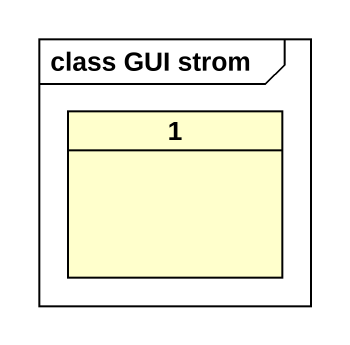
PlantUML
@startuml
mainframe class GUI strom
hide circle
hide empty members
class "1" as c1
@enduml
